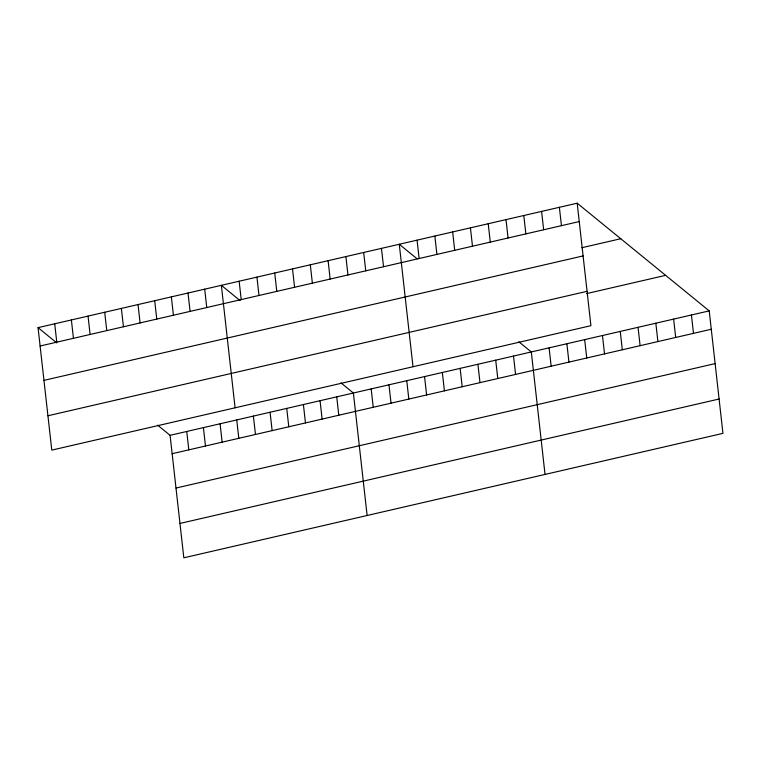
<?xml version="1.0" encoding="UTF-8"?>
<svg xmlns="http://www.w3.org/2000/svg" width="761" height="761" viewBox="0 0 761 761"><rect width="100%" height="100%" fill="white"/><g stroke="black" fill="none" stroke-linecap="round" stroke-linejoin="round"><path stroke-width="1.14" d="M577.18 203.197L590.917 325.679L51.786 450.112L38.05 327.639L577.18 203.197L709.214 310.888L722.95 433.361L183.82 557.803L170.084 435.321L157.641 425.171M40.114 346.008L579.235 221.565M581.832 247.715L620.748 238.735M43.967 380.367L583.088 255.924M47.933 415.763L587.064 291.32M586.693 293.575L665.637 275.349M170.084 435.321L709.214 310.888M172.148 453.699L711.269 329.256M176 488.048L715.131 363.606M179.967 523.444L719.097 399.011M417.047 258.769L399.268 244.262L413.004 366.745M518.85 341.794L531.302 351.953L545.038 474.426M240.029 300.557L221.356 285.327L235.092 407.81M340.938 382.859L353.389 393.009L367.125 515.492M38.05 327.639L56.723 342.869M691.416 314.987L693.48 333.366M673.628 319.097L675.692 337.465M655.839 323.206L657.904 341.575M638.051 327.306L640.106 345.684M620.253 331.416L622.317 349.784M602.465 335.525L604.529 353.894M584.676 339.625L586.731 358.003M559.383 207.306L561.447 225.675M566.878 343.734L568.943 362.103M541.594 211.415L543.658 229.784M549.09 347.844L551.154 366.212M523.806 215.515L525.861 233.893M506.008 219.625L508.072 237.993M513.513 356.053L515.568 374.431M488.22 223.734L490.284 242.103M495.715 360.162L497.78 378.531M470.431 227.834L472.486 246.212M477.927 364.272L479.991 382.64M452.643 231.943L454.697 250.312M460.139 368.372L462.193 386.75M434.845 236.053L436.909 254.421M442.341 372.481L444.405 390.85M417.057 240.153L419.121 258.531M424.552 376.59L426.617 394.959M406.764 380.69L408.819 399.068M381.47 248.371L383.534 266.74M388.966 384.8L391.03 403.168M363.682 252.481L365.746 270.849M371.178 388.909L373.242 407.278M345.894 256.581L347.948 274.959M328.096 260.69L330.16 279.059M336.723 396.861L338.788 415.23M310.307 264.799L312.371 283.168M320.058 400.705L322.122 419.073M292.519 268.899L294.574 287.278M303.401 404.557L305.456 422.926M274.731 273.009L276.785 291.377M286.735 408.4L288.79 426.769M256.933 277.118L258.997 295.487M270.069 412.243L272.134 430.612M239.144 281.218L241.208 299.596M253.403 416.096L255.468 434.464M236.738 419.939L238.802 438.307M220.081 423.782L222.136 442.16M204.69 289.17L206.754 307.549M203.415 427.634L205.47 446.003M188.024 293.023L190.088 311.392M186.749 431.477L188.814 449.846M171.358 296.866L173.422 315.235M154.702 300.709L156.756 319.087M138.036 304.562L140.091 322.93M121.37 308.405L123.434 326.773M104.704 312.248L106.768 330.626M88.038 316.1L90.102 334.469M71.382 319.943L73.437 338.312M54.716 323.796L56.771 342.165"/></g></svg>
